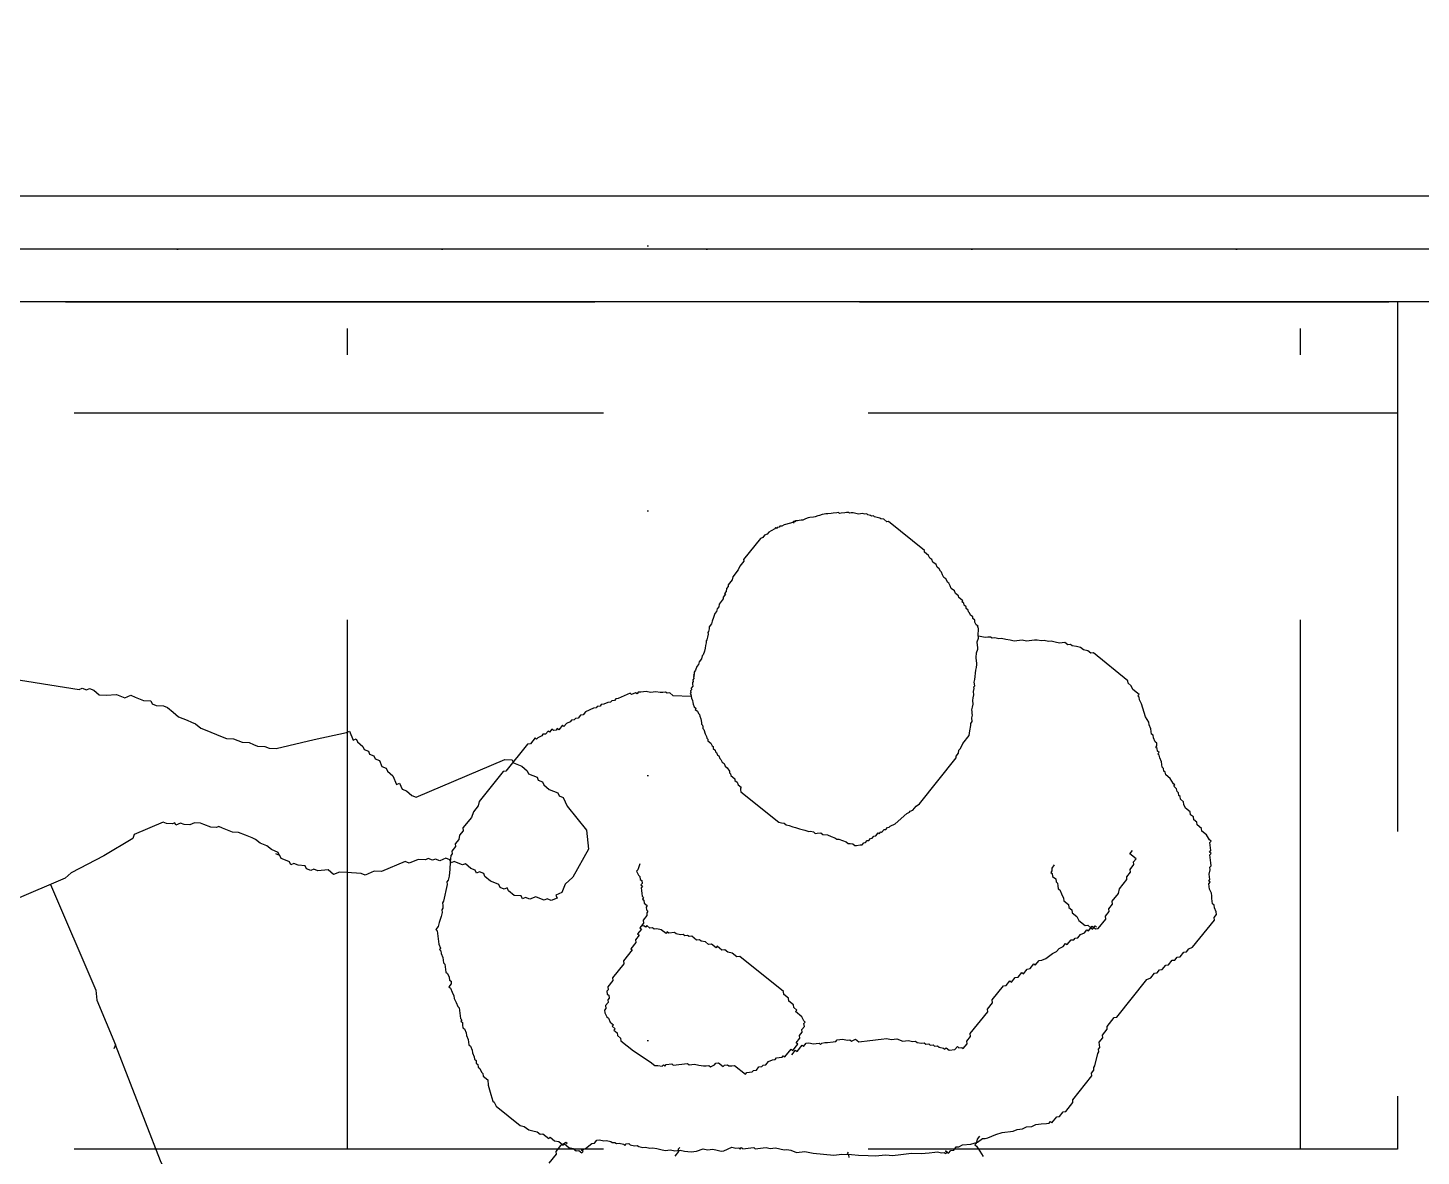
# Model space of a CAD drawing. Extents: x -68523 to 336700, y -113452 to 119396.
# Drawn here: x 201165 to 202480, y 24693 to 25759 of the extents above; entities that cross this region are included whole.
import ezdxf

# ---------------------------------------------------------------- set-up
doc = ezdxf.new("R2010")
doc.units = 0
doc.header["$LTSCALE"] = 1000
doc.header["$MEASUREMENT"] = 0
doc.linetypes.add('ece-fitout$0$DASHED', pattern=[0.75, 0.5, -0.25])
doc.linetypes.add('S3144a$0$DOT', pattern=[0.25, 0, -0.25])
for name, color, linetype in [('ece-fitout$0$I-Furniture 01', 1, 'CONTINUOUS'), ('ece-fitout$0$people', 7, 'CONTINUOUS'), ('n-wall', 3, 'CONTINUOUS'), ('N_Fur', 41, 'CONTINUOUS'), ('S3144a$0$4', 7, 'CONTINUOUS')]:
    doc.layers.add(name, color=color, linetype=linetype)

# ---------------------------------------------------------------- blocks, each defined once
blk = doc.blocks.new('ece-fitout$0$people-01')
at = {"layer": 'ece-fitout$0$people', "color": 8}
for p, q in [((342.4, 21.4), (435.3, 6.7)), ((435.3, 6.7), (438.1, 7.9)), ((438.1, 7.9), (442.1, 6.3)), ((442.1, 6.3), (444.9, 7.5)), ((444.9, 7.5), (448.9, 5.9)), ((448.9, 5.9), (454.1, 1.5)), ((454.1, 1.5), (460.8, 1.1)), ((460.8, 1.1), (470.4, 1.9)), ((470.4, 1.9), (478.4, -1.3)), ((478.4, -1.3), (484, 1.1)), ((484, 1.1), (488, -0.5)), ((488, -0.5), (496, -3.7)), ((496, -3.7), (502.8, -4.1)), ((502.8, -4.1), (504, -6.9)), ((504, -6.9), (508, -8.5)), ((508, -8.5), (514.7, -8.9)), ((514.7, -8.9), (518.7, -10.5)), ((518.7, -10.5), (523.9, -14.9)), ((523.9, -14.9), (529.1, -19.3)), ((529.1, -19.3), (533.1, -20.9)), ((533.1, -20.9), (537.1, -22.5)), ((537.1, -22.5), (541.1, -24.1)), ((541.1, -24.1), (545.1, -25.7)), ((545.1, -25.7), (550.2, -30)), ((550.2, -30), (554.2, -31.6)), ((554.2, -31.6), (570.2, -38)), ((570.2, -38), (574.2, -39.6)), ((657.2, -40.5), (687.6, -34.1)), ((687.6, -34.1), (690.4, -32.9)), ((690.4, -32.9), (694, -41.3)), ((574.2, -39.6), (581, -40)), ((581, -40), (589, -43.2)), ((589, -43.2), (595.7, -43.6)), ((595.7, -43.6), (599.7, -45.2)), ((599.7, -45.2), (603.7, -46.8)), ((603.7, -46.8), (610.5, -47.2)), ((610.5, -47.2), (614.5, -48.8)), ((614.5, -48.8), (621.3, -49.2)), ((621.3, -49.2), (657.2, -40.5)), ((694, -41.3), (696.8, -40.1)), ((696.8, -40.1), (698, -42.9)), ((698, -42.9), (703.2, -47.3)), ((703.2, -47.3), (704.3, -50.1)), ((704.3, -50.1), (708.3, -51.7)), ((708.3, -51.7), (709.5, -54.5)), ((709.5, -54.5), (713.5, -56.1)), ((713.5, -56.1), (714.7, -58.9)), ((714.7, -58.9), (718.7, -60.5)), ((718.7, -60.5), (721.1, -66.1)), ((753.4, -95.2), (837.3, -59.4)), ((837.3, -59.4), (844.1, -59.8)), ((844.1, -59.8), (845.3, -62.6)), ((845.3, -62.6), (853.3, -65.8)), ((853.3, -65.8), (858.4, -70.1)), ((721.1, -66.1), (725.1, -67.7)), ((725.1, -67.7), (726.3, -70.5)), ((726.3, -70.5), (731.5, -74.9)), ((731.5, -74.9), (735, -83.2)), ((858.4, -70.1), (859.6, -72.9)), ((859.6, -72.9), (863.6, -74.5)), ((863.6, -74.5), (867.6, -76.1)), ((867.6, -76.1), (868.8, -78.9)), ((868.8, -78.9), (872.8, -80.5)), ((735, -83.2), (737.8, -82)), ((737.8, -82), (740.2, -87.6)), ((740.2, -87.6), (744.2, -89.2)), ((744.2, -89.2), (749.4, -93.6)), ((872.8, -80.5), (874, -83.3)), ((874, -83.3), (879.2, -87.7)), ((879.2, -87.7), (883.2, -89.3)), ((883.2, -89.3), (887.2, -90.9)), ((887.2, -90.9), (888.4, -93.7)), ((749.4, -93.6), (753.4, -95.2)), ((888.4, -93.7), (892.4, -95.3)), ((892.4, -95.3), (895.9, -103.7)), ((895.9, -103.7), (914.2, -126.3)), ((487.2, -130.3), (485.7, -134)), ((514.4, -118.6), (487.2, -130.3)), ((517.7, -119.9), (514.4, -118.6)), ((523.2, -120.3), (517.7, -119.9)), ((525.4, -119.3), (523.2, -120.3)), ((526.4, -121.6), (525.4, -119.3)), ((530.9, -119.6), (526.4, -121.6)), ((534.2, -120.9), (530.9, -119.6)), ((539.7, -121.2), (534.2, -120.9)), ((544.2, -119.3), (539.7, -121.2)), ((549.7, -119.6), (544.2, -119.3)), ((552.9, -120.9), (549.7, -119.6)), ((559.4, -123.5), (552.9, -120.9)), ((564.9, -123.8), (559.4, -123.5)), ((567.2, -122.9), (564.9, -123.8)), ((570.4, -124.2), (567.2, -122.9)), ((573.6, -125.5), (570.4, -124.2)), ((580.1, -128.1), (573.6, -125.5)), ((585.6, -128.4), (580.1, -128.1)), ((592.1, -131), (585.6, -128.4)), ((595.3, -132.3), (592.1, -131)), ((914.2, -126.3), (916.2, -144.3)), ((485.7, -134), (458.4, -150.6)), ((598.6, -133.6), (595.3, -132.3)), ((601.8, -134.9), (598.6, -133.6)), ((606, -138.4), (601.8, -134.9)), ((612.5, -141), (606, -138.4)), ((616.7, -144.6), (612.5, -141)), ((623.1, -147.2), (616.7, -144.6)), ((916.2, -144.3), (901.4, -170.7)), ((458.4, -150.6), (427.6, -166.4)), ((624.8, -150.2), (620.8, -148.6)), ((624.1, -149.4), (623.1, -147.2)), ((625.9, -153), (624.8, -150.2)), ((629.9, -154.6), (625.9, -153)), ((633.9, -156.2), (629.9, -154.6)), ((635.1, -159), (633.9, -156.2)), ((637.9, -157.8), (635.1, -159)), ((641.9, -159.4), (637.9, -157.8)), ((742.9, -155.9), (720.6, -165.4)), ((746.9, -157.5), (742.9, -155.9)), ((755.3, -153.9), (746.9, -157.5)), ((762.1, -154.3), (755.3, -153.9)), ((764.9, -153.1), (762.1, -154.3)), ((768.9, -154.7), (764.9, -153.1)), ((771.7, -153.5), (768.9, -154.7)), ((775.7, -155.1), (771.7, -153.5)), ((781.3, -152.7), (775.7, -155.1)), ((785.3, -154.3), (781.3, -152.7)), ((786.5, -157.1), (785.3, -154.3)), ((789.3, -155.9), (786.5, -157.1)), ((793.2, -157.5), (789.3, -155.9)), ((797.2, -159.1), (793.2, -157.5)), ((800, -157.9), (797.2, -159.1)), ((805.2, -162.3), (800, -157.9)), ((427.6, -166.4), (421.8, -171.6)), ((648.7, -159.8), (641.9, -159.4)), ((649.9, -162.6), (648.7, -159.8)), ((653.9, -164.2), (649.9, -162.6)), ((656.7, -163), (653.9, -164.2)), ((660.7, -164.6), (656.7, -163)), ((670.3, -163.8), (660.7, -164.6)), ((675.4, -168.2), (670.3, -163.8)), ((681, -165.8), (675.4, -168.2)), ((687.8, -166.2), (681, -165.8)), ((701.4, -167), (687.8, -166.2)), ((705.4, -168.6), (701.4, -167)), ((713.8, -165), (705.4, -168.6)), ((720.6, -165.4), (713.8, -165)), ((809.2, -163.9), (805.2, -162.3)), ((810.4, -166.7), (809.2, -163.9)), ((813.2, -165.5), (810.4, -166.7)), ((817.2, -167.1), (813.2, -165.5)), ((818.4, -169.9), (817.2, -167.1)), ((823.6, -174.3), (818.4, -169.9)), ((901.4, -170.7), (894.2, -177.1)), ((421.8, -171.6), (374.2, -192)), ((408.2, -177.4), (450.9, -277.4)), ((827.6, -175.9), (823.6, -174.3)), ((831.5, -177.5), (827.6, -175.9)), ((832.7, -180.3), (831.5, -177.5)), ((836.7, -181.9), (832.7, -180.3)), ((839.5, -180.7), (836.7, -181.9)), ((840.7, -183.5), (839.5, -180.7)), ((845.9, -187.8), (840.7, -183.5)), ((894.2, -177.1), (891, -185.1)), ((852.7, -188.2), (845.9, -187.8)), ((853.9, -191), (852.7, -188.2)), ((856.7, -189.8), (853.9, -191)), ((860.7, -191.4), (856.7, -189.8)), ((866.3, -189.1), (860.7, -191.4)), ((870.3, -190.7), (866.3, -189.1)), ((874.3, -192.3), (870.3, -190.7)), ((877, -191.1), (874.3, -192.3)), ((881, -192.7), (877, -191.1)), ((886.6, -190.3), (881, -192.7)), ((891, -185.1), (885.4, -187.5)), ((885.4, -187.5), (886.6, -190.3)), ((450.9, -277.4), (451.7, -286.9)), ((451.7, -286.9), (469.6, -328.9)), ((469.6, -328.9), (468, -332.8))]:
    blk.add_line(p, q, dxfattribs=at)
blk.add_lwpolyline([(327.8, -461.6), (327.8, -461.6), (377.7, -505.5), (367.1, -540.8), (377.7, -583.2), (420.1, -615), (480.2, -611.4), (536.7, -579.7), (547.3, -512.5), (512, -438.4), (469.6, -328.9)], dxfattribs=at)
blk = doc.blocks.new('ece-fitout$0$people-05')
at = {"layer": 'ece-fitout$0$people', "color": 8}
for p, q in [((154.9, 27.9), (154.2, 26.3)), ((178.7, 36.8), (154.9, 27.9)), ((181.3, 36.5), (178.7, 36.8)), ((183.6, 37.4), (181.3, 36.5)), ((186.3, 37.1), (183.6, 37.4)), ((188.6, 38), (186.3, 37.1)), ((191.2, 37.7), (188.6, 38)), ((195.1, 37.8), (191.2, 37.7)), ((196.2, 38.3), (195.1, 37.8)), ((196.6, 37.1), (196.2, 38.3)), ((197.7, 37.6), (196.6, 37.1)), ((199.3, 36.9), (197.7, 37.6)), ((200.4, 37.3), (199.3, 36.9)), ((202, 36.6), (200.4, 37.3)), ((204.7, 36.3), (202, 36.6)), ((210.5, 34.6), (204.7, 36.3)), ((213.2, 34.3), (210.5, 34.6)), ((214.3, 34.8), (213.2, 34.3)), ((213.6, 33.2), (213.2, 34.3)), ((213.2, 34.3), (213.6, 33.2)), ((214.7, 33.6), (214.3, 34.8)), ((215.8, 34.1), (214.7, 33.6)), ((217.4, 33.4), (215.8, 34.1)), ((219, 32.7), (217.4, 33.4)), ((220.5, 32), (219, 32.7)), ((222.1, 31.3), (220.5, 32)), ((224.8, 31), (222.1, 31.3)), ((227.4, 30.7), (224.8, 31)), ((229, 30), (227.4, 30.7)), ((232.1, 28.6), (229, 30)), ((233.7, 27.9), (232.1, 28.6)), ((236.4, 27.6), (233.7, 27.9)), ((237.9, 26.9), (236.4, 27.6)), ((240.6, 26.6), (237.9, 26.9)), ((242.2, 25.9), (240.6, 26.6)), ((130.2, 14.7), (129.5, 13.1)), ((135.8, 16.8), (130.2, 14.7)), ((137.7, 18.8), (135.8, 16.8)), ((145.6, 21.8), (137.7, 18.8)), ((148.6, 24.2), (145.6, 21.8)), ((154.2, 26.3), (148.6, 24.2)), ((243.7, 25.2), (242.2, 25.9)), ((245.3, 24.5), (243.7, 25.2)), ((248.4, 23.1), (245.3, 24.5)), ((249.9, 22.4), (248.4, 23.1)), ((253.1, 21), (249.9, 22.4)), ((254.6, 20.3), (253.1, 21)), ((255, 19.2), (254.6, 20.3)), ((256.6, 18.5), (255, 19.2)), ((259.7, 17.1), (256.6, 18.5)), ((261.3, 16.4), (259.7, 17.1)), ((262.8, 15.6), (261.3, 16.4)), ((263.2, 14.5), (262.8, 15.6)), ((264.8, 13.8), (263.2, 14.5)), ((266.4, 13.1), (264.8, 13.8)), ((109.7, 0.5), (107.9, -1.5)), ((112, 1.4), (109.7, 0.5)), ((113.8, 3.3), (112, 1.4)), ((119.5, 5.5), (113.8, 3.3)), ((120.2, 7), (119.5, 5.5)), ((123.5, 8.3), (120.2, 7)), ((125.4, 10.3), (123.1, 9.4)), ((123.1, 9.4), (123.5, 8.3)), ((127.2, 12.3), (125.4, 10.3)), ((129.5, 13.1), (127.2, 12.3)), ((268.3, 11.3), (266.4, 13.1)), ((270.3, 9.4), (268.3, 11.3)), ((271.9, 8.7), (270.3, 9.4)), ((273.4, 8), (271.9, 8.7)), ((275.4, 6.2), (273.4, 8)), ((277, 5.5), (275.4, 6.2)), ((277.4, 4.4), (277, 5.5)), ((279.4, 2.5), (277.4, 4.4)), ((279.8, 1.4), (279.4, 2.5)), ((281.4, 0.7), (279.8, 1.4)), ((281.8, -0.4), (281.4, 0.7)), ((93.7, -12), (91.9, -13.9)), ((94.4, -10.4), (93.7, -12)), ((97.8, -9.1), (94.4, -10.4)), ((99.7, -7.1), (97.8, -9.1)), ((102.6, -4.7), (99.7, -7.1)), ((105.6, -2.3), (102.6, -4.7)), ((107.9, -1.5), (105.6, -2.3)), ((283.8, -2.3), (281.8, -0.4)), ((285.7, -4.1), (283.8, -2.3)), ((286.2, -5.2), (285.7, -4.1)), ((288.2, -7), (286.2, -5.2)), ((289.4, -10.4), (288.2, -7)), ((291, -11.1), (289.4, -10.4)), ((306.3, -51.8), (291, -11.1)), ((-109.5, -18.4), (-140.1, -29.9)), ((-107.1, -19.5), (-109.5, -18.4)), ((-100.3, -16.9), (-107.1, -19.5)), ((-99.7, -18.6), (-100.3, -16.9)), ((-98, -18), (-99.7, -18.6)), ((-93.9, -18.4), (-98, -18)), ((-92.2, -17.7), (-93.9, -18.4)), ((-89.9, -18.8), (-92.2, -17.7)), ((-86.5, -17.5), (-89.9, -18.8)), ((-85.9, -19.2), (-86.5, -17.5)), ((-82.5, -17.9), (-85.9, -19.2)), ((-81.8, -19.6), (-82.5, -17.9)), ((-79.5, -20.7), (-81.8, -19.6)), ((-77.8, -20), (-79.5, -20.7)), ((-77.1, -21.7), (-77.8, -20)), ((-72, -19.8), (-77.1, -21.7)), ((-71.4, -21.5), (-72, -19.8)), ((-68, -20.2), (-71.4, -21.5)), ((-64, -20.7), (-68, -20.2)), ((-62.3, -20), (-64, -20.7)), ((-59.9, -21.1), (-62.3, -20)), ((-58.2, -20.4), (-59.9, -21.1)), ((-55.9, -21.5), (-58.2, -20.4)), ((-52.5, -20.2), (-55.9, -21.5)), ((-50.1, -21.3), (-52.5, -20.2)), ((-46.7, -20), (-50.1, -21.3)), ((-38.7, -20.8), (-46.7, -20)), ((-36.3, -21.9), (-38.7, -20.8)), ((-34.6, -21.2), (-36.3, -21.9)), ((-32.3, -22.3), (-34.6, -21.2)), ((-30.6, -21.6), (-32.3, -22.3)), ((-28.2, -22.7), (-30.6, -21.6)), ((-24.2, -23.1), (-28.2, -22.7)), ((-21.8, -24.2), (-24.2, -23.1)), ((-20.1, -23.5), (-21.8, -24.2)), ((-17.8, -24.6), (-20.1, -23.5)), ((-16.1, -24), (-17.8, -24.6)), ((-13.8, -25), (-16.1, -24)), ((-1.6, -26.3), (-13.8, -25)), ((-1, -28), (-1.6, -26.3)), ((80.9, -25.8), (79.1, -27.8)), ((82.7, -23.8), (80.9, -25.8)), ((84.6, -21.9), (82.7, -23.8)), ((85.3, -20.3), (84.6, -21.9)), ((86.4, -19.9), (85.3, -20.3)), ((88.2, -17.9), (86.4, -19.9)), ((90.1, -15.9), (88.2, -17.9)), ((90.8, -14.4), (90.1, -15.9)), ((91.9, -13.9), (90.8, -14.4)), ((-142.4, -28.9), (-176.4, -41.7)), ((-140.1, -29.9), (-142.4, -28.9)), ((3, -28.4), (-1, -28)), ((3.7, -30.1), (3, -28.4)), ((5.4, -29.4), (3.7, -30.1)), ((7.7, -30.5), (5.4, -29.4)), ((10.1, -31.6), (7.7, -30.5)), ((12.4, -32.6), (10.1, -31.6)), ((15.4, -35.4), (12.4, -32.6)), ((17.7, -36.4), (15.4, -35.4)), ((20.1, -37.5), (17.7, -36.4)), ((23, -40.2), (20.1, -37.5)), ((62.7, -39.1), (60.4, -40)), ((65.6, -36.7), (62.7, -39.1)), ((67.9, -35.9), (65.6, -36.7)), ((69.7, -33.9), (67.9, -35.9)), ((73.1, -32.6), (69.7, -33.9)), ((75, -30.6), (73.1, -32.6)), ((76.1, -30.2), (75, -30.6)), ((79.1, -27.8), (76.1, -30.2)), ((-190.4, -50.9), (-202.3, -55.3)), ((-186, -47.2), (-190.4, -50.9)), ((-179.2, -44.7), (-186, -47.2)), ((-176.4, -41.7), (-179.2, -44.7)), ((25.4, -41.3), (23, -40.2)), ((27.7, -42.4), (25.4, -41.3)), ((28.4, -44.1), (27.7, -42.4)), ((30.7, -45.1), (28.4, -44.1)), ((32, -48.5), (30.7, -45.1)), ((32, -48.5), (46.6, -58.1)), ((50.5, -51.5), (49.8, -53)), ((52.8, -50.6), (50.5, -51.5)), ((53.5, -49), (52.8, -50.6)), ((54.2, -47.5), (53.5, -49)), ((55.3, -47.1), (54.2, -47.5)), ((56, -45.5), (55.3, -47.1)), ((57.2, -45.1), (56, -45.5)), ((57.9, -43.5), (57.2, -45.1)), ((59, -43.1), (57.9, -43.5)), ((59.7, -41.5), (58.6, -42)), ((58.6, -42), (59, -43.1)), ((60.4, -40), (59.7, -41.5)), ((305.6, -53.4), (306.3, -51.8)), ((-216.4, -64.5), (-217.4, -66.8)), ((-211.3, -62.6), (-216.4, -64.5)), ((-208.5, -59.6), (-211.3, -62.6)), ((-203.4, -57.7), (-208.5, -59.6)), ((-202.3, -55.3), (-203.4, -57.7)), ((44.2, -65.5), (43.9, -68.1)), ((44.9, -63.9), (44.2, -65.5)), ((45.6, -62.3), (44.9, -63.9)), ((45.9, -59.7), (45.6, -62.3)), ((47.3, -56.5), (45.9, -59.7)), ((48, -55), (46.9, -55.4)), ((46.9, -55.4), (47.3, -56.5)), ((48.7, -53.4), (48, -55)), ((49.8, -53), (48.7, -53.4)), ((307.3, -57.9), (305.6, -53.4)), ((307, -60.6), (307.3, -57.9)), ((307.9, -62.8), (307, -60.6)), ((307.6, -65.5), (307.9, -62.8)), ((308.9, -68.9), (307.6, -65.5)), ((-229.1, -77.1), (-232.9, -82.4)), ((-225.3, -71.8), (-229.1, -77.1)), ((-223.6, -71.1), (-225.3, -71.8)), ((-222.5, -68.8), (-223.6, -71.1)), ((-217.4, -66.8), (-222.5, -68.8)), ((44.8, -70.4), (43.6, -70.8)), ((43.6, -70.8), (44.5, -73.1)), ((43.9, -78.5), (43.6, -81.1)), ((43.9, -68.1), (44.8, -70.4)), ((44.6, -76.9), (43.9, -78.5)), ((44.5, -73.1), (44.2, -75.8)), ((44.2, -75.8), (44.6, -76.9)), ((308.6, -71.6), (308.9, -68.9)), ((309.4, -73.8), (308.6, -71.6)), ((309.2, -76.5), (309.4, -73.8)), ((309.6, -77.7), (309.2, -76.5)), ((309.3, -80.3), (309.6, -77.7)), ((-241.2, -91.3), (-242.3, -93.7)), ((-239.5, -90.7), (-241.2, -91.3)), ((-236.7, -87.7), (-239.5, -90.7)), ((-232.9, -82.4), (-236.7, -87.7)), ((41, -91.2), (40, -95.4)), ((41.2, -88.5), (40.5, -90)), ((40.5, -90), (41, -91.2)), ((41.9, -86.9), (41.2, -88.5)), ((42.2, -84.3), (41.5, -85.8)), ((41.5, -85.8), (41.9, -86.9)), ((43.6, -81.1), (42.2, -84.3)), ((309, -83), (309.3, -80.3)), ((309.9, -85.3), (309, -83)), ((310, -89.1), (309.9, -85.3)), ((310.5, -90.2), (310, -89.1)), ((310.2, -92.9), (310.5, -90.2)), ((-242.3, -93.7), (-253.3, -105.6)), ((39.4, -100.8), (38.7, -102.3)), ((38.7, -102.3), (40, -105.7)), ((39.7, -98.1), (39, -99.7)), ((39, -99.7), (39.4, -100.8)), ((40, -95.4), (39.7, -98.1)), ((309.9, -95.6), (310.2, -92.9)), ((311.2, -99), (309.9, -95.6)), ((310.9, -101.7), (311.2, -99)), ((312.2, -105.1), (310.9, -101.7)), ((311.5, -106.6), (312.2, -105.1)), ((-262.6, -116.9), (-267.1, -120.5)), ((-259.9, -113.9), (-262.6, -116.9)), ((-258.8, -111.5), (-259.9, -113.9)), ((-257.1, -110.9), (-258.8, -111.5)), ((-256.1, -108.6), (-257.1, -110.9)), ((-255, -106.2), (-256.1, -108.6)), ((-253.3, -105.6), (-255, -106.2)), ((40.1, -109.5), (39.4, -111.1)), ((39.4, -111.1), (40.3, -113.4)), ((40.3, -113.4), (39.6, -114.9)), ((39.6, -114.9), (40, -116)), ((40, -105.7), (39.7, -108.4)), ((39.7, -108.4), (40.1, -109.5)), ((40, -116), (39.7, -118.7)), ((313.2, -111.1), (311.5, -106.6)), ((312, -111.6), (313.2, -111.1)), ((312.9, -113.8), (312, -111.6)), ((312.2, -115.4), (312.9, -113.8)), ((313, -117.6), (312.2, -115.4)), ((312.3, -119.2), (313, -117.6)), ((-274.7, -131.1), (-277.9, -138.1)), ((-272.6, -126.4), (-274.7, -131.1)), ((-269.9, -123.5), (-273.3, -124.7)), ((-273.3, -124.7), (-272.6, -126.4)), ((-267.1, -120.5), (-269.9, -123.5)), ((39.7, -118.7), (40.2, -119.9)), ((40.2, -119.9), (39.9, -122.5)), ((39.9, -122.5), (40.3, -123.7)), ((40.3, -123.7), (40, -126.4)), ((40, -126.4), (40.9, -128.6)), ((40.9, -128.6), (40.6, -131.3)), ((40.6, -131.3), (41.4, -133.6)), ((313.2, -121.4), (312.3, -119.2)), ((312.5, -123), (313.2, -121.4)), ((312.9, -124.1), (312.5, -123)), ((312.6, -126.8), (312.9, -124.1)), ((313.5, -129.1), (312.6, -126.8)), ((312.8, -130.6), (313.5, -129.1)), ((313.6, -132.9), (312.8, -130.6)), ((-279.4, -144.5), (-280.5, -146.9)), ((-278.3, -142.2), (-280, -142.8)), ((-280, -142.8), (-279.4, -144.5)), ((-277.9, -138.1), (-278.3, -142.2)), ((41.3, -140.1), (40.6, -141.6)), ((40.6, -141.6), (42.3, -146.1)), ((41.6, -137.4), (40.9, -138.9)), ((40.9, -138.9), (41.3, -140.1)), ((41.4, -133.6), (41.6, -137.4)), ((309.5, -146), (312.1, -142.5)), ((312.1, -142.5), (312.8, -140.9)), ((312.4, -139.8), (313.5, -139.4)), ((312.8, -140.9), (312.4, -139.8)), ((312.6, -137.1), (312.9, -134.4)), ((313.5, -139.4), (312.6, -137.1)), ((312.9, -134.4), (313.6, -132.9)), ((-282.4, -157.3), (-283.4, -159.6)), ((-281.9, -153.2), (-283, -155.6)), ((-283, -155.6), (-282.4, -157.3)), ((-280.9, -150.9), (-281.9, -153.2)), ((-280.5, -146.9), (-280.9, -150.9)), ((42.3, -146.1), (41.6, -147.7)), ((41.6, -147.7), (42.5, -150)), ((42.3, -156.5), (41.6, -158)), ((42.5, -150), (42.2, -152.6)), ((42.2, -152.6), (43.4, -156)), ((43.4, -156), (42.3, -156.5)), ((299.4, -160.2), (302.3, -157.8)), ((302.3, -157.8), (303.1, -156.2)), ((303.1, -156.2), (303.8, -154.7)), ((303.8, -154.7), (305.2, -151.6)), ((305.2, -151.6), (308.1, -149.1)), ((308.1, -149.1), (309.5, -146)), ((313.6, -151.9), (308.9, -147.5)), ((316, -152.9), (313.6, -151.9)), ((318.3, -154), (316, -152.9)), ((319, -155.7), (318.3, -154)), ((321.3, -156.7), (319, -155.7)), ((324.3, -159.5), (321.3, -156.7)), ((-285.3, -170), (-286.4, -172.4)), ((-284.5, -162), (-285.5, -164.3)), ((-285.5, -164.3), (-284.9, -166)), ((-284.9, -166), (-285.3, -170)), ((-283.4, -159.6), (-284.5, -162)), ((-75.7, -169.5), (-80.3, -173.3)), ((41.6, -158), (40.9, -159.6)), ((40.9, -159.6), (57.1, -202.5)), ((292.2, -171.9), (294, -169.9)), ((294, -169.9), (294.7, -168.4)), ((294.7, -168.4), (295.4, -166.8)), ((295.4, -166.8), (296.8, -163.7)), ((296.8, -163.7), (299.4, -160.2)), ((326.6, -160.5), (324.3, -159.5)), ((329.6, -163.3), (326.6, -160.5)), ((332.6, -166.1), (329.6, -163.3)), ((335.6, -168.8), (332.6, -166.1)), ((340.2, -170.9), (335.6, -168.8)), ((342.6, -172), (340.2, -170.9)), ((-290, -183.4), (-290.4, -187.5)), ((-286.8, -176.4), (-290.2, -177.7)), ((-290.2, -177.7), (-289.6, -179.4)), ((-289.6, -179.4), (-290, -183.4)), ((-285.7, -174.1), (-286.8, -176.4)), ((-286.4, -172.4), (-285.7, -174.1)), ((-82.3, -184.1), (-83.4, -186.6)), ((-81.9, -179.9), (-83, -182.4)), ((-83, -182.4), (-82.3, -184.1)), ((-82.1, -174), (-82.5, -178.2)), ((-82.5, -178.2), (-81.9, -179.9)), ((-80.3, -173.3), (-82.1, -174)), ((282, -186.1), (283.4, -183)), ((283.4, -183), (285.3, -181)), ((285.3, -181), (290.3, -173.9)), ((290.3, -173.9), (292.2, -171.9)), ((345.6, -174.7), (342.6, -172)), ((347.9, -175.8), (345.6, -174.7)), ((352.6, -177.9), (347.9, -175.8)), ((354.9, -179), (352.6, -177.9)), ((357.9, -181.7), (354.9, -179)), ((360.2, -182.8), (357.9, -181.7)), ((363.2, -185.5), (360.2, -182.8)), ((-291.9, -193.8), (-292.3, -197.9)), ((-291.5, -189.8), (-291.9, -193.8)), ((-290.4, -187.5), (-291.5, -189.8)), ((-88.5, -194.5), (-89.6, -197)), ((-89.6, -197), (-88.9, -198.7)), ((-87.4, -192.1), (-88.5, -194.5)), ((-86.3, -189.7), (-87.4, -192.1)), ((-84.5, -189), (-86.3, -189.7)), ((-83.4, -186.6), (-85.2, -187.2)), ((-85.2, -187.2), (-84.5, -189)), ((271.9, -200.2), (273.3, -197.1)), ((273.3, -197.1), (275.1, -195.1)), ((275.1, -195.1), (276.9, -193.1)), ((276.9, -193.1), (278.4, -190)), ((278.4, -190), (280.2, -188.1)), ((280.2, -188.1), (280.9, -186.5)), ((280.9, -186.5), (282, -186.1)), ((365.6, -186.6), (363.2, -185.5)), ((368.5, -189.4), (365.6, -186.6)), ((371.5, -192.1), (368.5, -189.4)), ((373.9, -193.2), (371.5, -192.1)), ((376.2, -194.2), (373.9, -193.2)), ((377.5, -197.6), (376.2, -194.2)), ((-294.8, -206.6), (-295.9, -208.9)), ((-295.9, -208.9), (-295.3, -210.6)), ((-293.8, -204.3), (-294.8, -206.6)), ((-292.7, -201.9), (-293.8, -204.3)), ((-291.7, -199.6), (-292.7, -201.9)), ((-292.3, -197.9), (-291.7, -199.6)), ((-91.6, -207.8), (-92.7, -210.2)), ((-92.7, -210.2), (-92, -212)), ((-89.8, -207.1), (-91.6, -207.8)), ((-90, -201.2), (-91.1, -203.6)), ((-91.1, -203.6), (-89.8, -207.1)), ((-88.9, -198.7), (-90.7, -199.4)), ((-90.7, -199.4), (-90, -201.2)), ((57.1, -202.5), (59.1, -204.3)), ((59.1, -204.3), (61, -206.1)), ((61, -206.1), (61.9, -208.4)), ((61.9, -208.4), (63.9, -210.2)), ((63.9, -210.2), (66.3, -213.2)), ((264.2, -210.8), (266.1, -208.9)), ((266.1, -208.9), (266.8, -207.3)), ((266.8, -207.3), (267.5, -205.7)), ((267.5, -205.7), (268.2, -204.2)), ((268.2, -204.2), (270, -202.2)), ((270, -202.2), (271.9, -200.2)), ((379.8, -198.7), (377.5, -197.6)), ((380.5, -200.4), (379.8, -198.7)), ((383.5, -203.1), (380.5, -200.4)), ((386.4, -205.9), (383.5, -203.1)), ((387.7, -209.3), (386.4, -205.9)), ((390.7, -212), (387.7, -209.3)), ((-298.2, -223.4), (-299.3, -225.7)), ((-297.4, -215.3), (-298.4, -217.6)), ((-298.4, -217.6), (-297.8, -219.3)), ((-297.8, -219.3), (-298.2, -223.4)), ((-296.3, -213), (-297.4, -215.3)), ((-295.3, -210.6), (-297, -211.3)), ((-297, -211.3), (-296.3, -213)), ((-105.9, -223.3), (-111.2, -225.3)), ((-101.3, -219.5), (-106.6, -221.5)), ((-104.8, -220.9), (-106.6, -221.5)), ((-106.6, -221.5), (-105.9, -223.3)), ((-102.4, -222), (-104.8, -220.9)), ((-101.7, -223.7), (-102.4, -222)), ((-99.9, -223.1), (-101.7, -223.7)), ((-100.2, -217.1), (-101.3, -219.5)), ((-94.9, -215.1), (-100.2, -217.1)), ((-98.6, -226.6), (-99.9, -223.1)), ((-93.8, -212.7), (-94.9, -215.1)), ((-92, -212), (-93.8, -212.7)), ((66.3, -213.2), (68.3, -215)), ((68.3, -215), (70.7, -218)), ((70.7, -218), (72.7, -219.8)), ((72.7, -219.8), (74.6, -221.7)), ((74.6, -221.7), (77, -224.6)), ((253.7, -223.9), (256.2, -220.3)), ((256.2, -220.3), (259.9, -216.4)), ((259.9, -216.4), (260.6, -214.8)), ((260.6, -214.8), (262.8, -213.9)), ((262.8, -213.9), (264.2, -210.8)), ((392, -215.4), (390.7, -212)), ((394.3, -216.5), (392, -215.4)), ((409, -255.6), (394.3, -216.5)), ((-300.8, -232.1), (-301.8, -234.4)), ((-301.8, -234.4), (-301.2, -236.1)), ((-301.2, -236.1), (-301.6, -240.2)), ((-299.7, -229.8), (-300.8, -232.1)), ((-299.3, -225.7), (-299.7, -229.8)), ((-123.4, -235.9), (-135.8, -240.6)), ((-117, -231.5), (-124, -234.2)), ((-124, -234.2), (-123.4, -235.9)), ((-115.9, -229.1), (-117, -231.5)), ((-110.6, -227.1), (-115.9, -229.1)), ((-111.2, -225.3), (-110.6, -227.1)), ((-96.2, -227.7), (-98.6, -226.6)), ((-95.5, -229.5), (-96.2, -227.7)), ((-93.1, -230.6), (-95.5, -229.5)), ((-90, -233.4), (-93.1, -230.6)), ((-88, -238.7), (-90, -233.4)), ((77, -224.6), (78.6, -225.3)), ((78.6, -225.3), (80.6, -227.2)), ((80.6, -227.2), (81.4, -229.4)), ((81.4, -229.4), (83, -230.1)), ((83, -230.1), (86.1, -231.5)), ((86.1, -231.5), (87, -233.8)), ((87, -233.8), (90.5, -236.3)), ((90.5, -236.3), (92.9, -239.3)), ((180.3, -255.4), (232.3, -235.8)), ((232.3, -235.8), (233, -234.2)), ((233, -234.2), (236.4, -232.9)), ((236.4, -232.9), (238.2, -230.9)), ((238.2, -230.9), (240.5, -230.1)), ((240.5, -230.1), (244.6, -227.3)), ((244.6, -227.3), (253.7, -223.9)), ((-303.1, -246.6), (-304.1, -248.9)), ((-304.1, -248.9), (-303.5, -250.6)), ((-302.7, -242.5), (-303.1, -246.6)), ((-301.6, -240.2), (-302.7, -242.5)), ((-152.8, -249), (-153.9, -251.5)), ((-136.9, -243), (-152.8, -249)), ((-135.8, -240.6), (-136.9, -243)), ((-86.2, -238.1), (-88, -238.7)), ((-85.5, -239.8), (-86.2, -238.1)), ((-80.7, -242), (-85.5, -239.8)), ((-80, -243.8), (-80.7, -242)), ((-76.9, -246.7), (-80, -243.8)), ((-74.5, -247.8), (-76.9, -246.7)), ((-73.8, -249.6), (-74.5, -247.8)), ((-71.4, -250.7), (-73.8, -249.6)), ((92.9, -239.3), (95.3, -242.2)), ((95.3, -242.2), (96.2, -244.5)), ((96.2, -244.5), (97.7, -245.2)), ((97.7, -245.2), (102.5, -251.1)), ((-303.9, -254.6), (-305, -257)), ((-305, -257), (-304.3, -258.7)), ((-304.3, -258.7), (-304.8, -262.7)), ((-304.8, -262.7), (-304.1, -264.4)), ((-303.5, -250.6), (-304.6, -252.9)), ((-304.6, -252.9), (-303.9, -254.6)), ((-164.3, -261.4), (-165.4, -263.9)), ((-163.8, -257.2), (-164.9, -259.7)), ((-164.9, -259.7), (-164.3, -261.4)), ((-162.1, -256.6), (-163.8, -257.2)), ((-161, -254.1), (-162.1, -256.6)), ((-153.9, -251.5), (-161, -254.1)), ((-70.7, -252.4), (-71.4, -250.7)), ((-68.3, -253.5), (-70.7, -252.4)), ((-66.3, -258.8), (-68.3, -253.5)), ((-63.8, -259.9), (-66.3, -258.8)), ((-63.2, -261.7), (-63.8, -259.9)), ((-60.1, -264.6), (-63.2, -261.7)), ((102.5, -251.1), (103.4, -253.4)), ((103.4, -253.4), (104.9, -254.1)), ((104.9, -254.1), (106.9, -255.9)), ((106.9, -255.9), (107.8, -258.2)), ((107.8, -258.2), (109.3, -258.9)), ((109.3, -258.9), (112.4, -260.3)), ((112.4, -260.3), (114, -261)), ((114, -261), (116.3, -260.2)), ((116.3, -260.2), (117.8, -260.9)), ((117.8, -260.9), (120.1, -260)), ((120.1, -260), (121.6, -260.7)), ((121.6, -260.7), (123.9, -259.9)), ((123.9, -259.9), (125.5, -260.6)), ((125.5, -260.6), (127.7, -259.7)), ((127.7, -259.7), (129.3, -260.4)), ((129.3, -260.4), (132.7, -259.1)), ((132.7, -259.1), (133.1, -260.3)), ((133.1, -260.3), (135.4, -259.4)), ((135.4, -259.4), (135.8, -260.5)), ((135.8, -260.5), (139.2, -259.3)), ((139.2, -259.3), (140.7, -260)), ((140.7, -260), (143, -259.1)), ((143, -259.1), (144.5, -259.8)), ((144.5, -259.8), (145.7, -259.4)), ((145.7, -259.4), (151, -259.9)), ((151, -259.9), (165.5, -257.1)), ((165.5, -257.1), (168.2, -257.4)), ((168.2, -257.4), (169.3, -256.9)), ((169.3, -256.9), (172, -257.2)), ((172, -257.2), (176.5, -255.5)), ((176.5, -255.5), (180.3, -255.4)), ((408, -257.9), (409, -255.6)), ((409.3, -261.3), (408, -257.9)), ((408.8, -265.3), (409.3, -261.3)), ((-303.3, -271.8), (-305.4, -276.5)), ((-304.1, -264.4), (-305.2, -266.7)), ((-305.2, -266.7), (-303.3, -271.8)), ((-175.8, -273.9), (-176.2, -278.1)), ((-174.7, -271.4), (-175.8, -273.9)), ((-172.9, -270.8), (-174.7, -271.4)), ((-171.8, -268.3), (-172.9, -270.8)), ((-168.3, -267), (-171.8, -268.3)), ((-167.2, -264.5), (-168.3, -267)), ((-165.4, -263.9), (-167.2, -264.5)), ((-58.7, -268.1), (-60.1, -264.6)), ((-56.3, -269.2), (-58.7, -268.1)), ((-54.3, -274.5), (-56.3, -269.2)), ((-52.5, -273.8), (-54.3, -274.5)), ((-50.5, -279.1), (-52.5, -273.8)), ((411.4, -272.1), (408.8, -265.3)), ((409.3, -276.8), (410.3, -274.5)), ((409.7, -272.8), (411.4, -272.1)), ((410.3, -274.5), (409.7, -272.8)), ((-307.9, -285.2), (-309.4, -291.6)), ((-305.4, -276.5), (-307.9, -285.2)), ((-174.6, -287.6), (-176.4, -288.2)), ((-176.4, -288.2), (-175.1, -291.8)), ((-176.2, -278.1), (-175.5, -279.8)), ((-175.5, -279.8), (-176, -284)), ((-176, -284), (-174.6, -287.6)), ((-48.1, -280.2), (-50.5, -279.1)), ((-46.8, -283.8), (-48.1, -280.2)), ((-43.7, -286.6), (-46.8, -283.8)), ((-41.7, -291.9), (-43.7, -286.6)), ((405.9, -293.6), (408.9, -280.9)), ((408.9, -280.9), (409.3, -276.8)), ((-309.4, -291.6), (-308.8, -293.3)), ((-308.8, -293.3), (-309.2, -297.3)), ((-309.2, -297.3), (-298.9, -324.5)), ((-175.1, -291.8), (-176.9, -292.4)), ((-176.9, -292.4), (-175.5, -296)), ((-175.5, -296), (-176.6, -298.4)), ((-176.6, -298.4), (-175.3, -301.9)), ((-175.3, -301.9), (-176.4, -304.4)), ((-39.2, -293), (-41.7, -291.9)), ((-20.6, -342.5), (-39.2, -293)), ((404.6, -305.7), (405.1, -301.7)), ((405.1, -301.7), (406.1, -299.3)), ((406.1, -299.3), (405.9, -293.6)), ((-176.4, -304.4), (-171.1, -318.5)), ((401.7, -318.5), (402.1, -314.4)), ((402.1, -314.4), (403.2, -312.1)), ((402.5, -310.4), (403.6, -308.1)), ((403.2, -312.1), (402.5, -310.4)), ((403.6, -308.1), (404.6, -305.7)), ((-298.9, -324.5), (-296, -327.3)), ((-296, -327.3), (-294, -332.4)), ((-171.1, -318.5), (-162.6, -335.5)), ((398.1, -329.5), (399.8, -328.9)), ((399.1, -327.2), (400.2, -324.9)), ((399.8, -328.9), (399.1, -327.2)), ((399.6, -323.2), (401.3, -322.5)), ((400.2, -324.9), (399.6, -323.2)), ((401.3, -322.5), (402.3, -320.2)), ((402.3, -320.2), (401.7, -318.5)), ((-294, -332.4), (-291.1, -335.1)), ((-291.1, -335.1), (-288.1, -337.9)), ((-288.1, -337.9), (-286.8, -341.3)), ((-286.8, -341.3), (-284.5, -342.3)), ((-162.6, -335.5), (-160.6, -340.8)), ((-160.6, -340.8), (-158.2, -341.9)), ((-158.2, -341.9), (-155.1, -344.8)), ((395.1, -342.3), (396.2, -339.9)), ((396.2, -339.9), (397.2, -337.6)), ((397.2, -337.6), (397.7, -333.6)), ((397.7, -333.6), (398.7, -331.2)), ((398.7, -331.2), (398.1, -329.5)), ((-284.5, -342.3), (-281.9, -349.1)), ((-281.9, -349.1), (-280.2, -348.5)), ((-280.2, -348.5), (-278.3, -353.6)), ((-278.3, -353.6), (-275.3, -356.3)), ((-155.1, -344.8), (-153.3, -344.1)), ((-153.3, -344.1), (-152.7, -345.9)), ((-152.7, -345.9), (-150.9, -345.2)), ((-150.9, -345.2), (-146, -347.4)), ((-146, -347.4), (-145.4, -349.2)), ((-145.4, -349.2), (-142.9, -350.3)), ((-142.9, -350.3), (-140.5, -351.4)), ((-140.5, -351.4), (-138.1, -352.5)), ((-138.1, -352.5), (-135.6, -353.6)), ((-135.6, -353.6), (-133.2, -354.7)), ((-133.2, -354.7), (-132.5, -356.5)), ((-21.7, -345), (-20.6, -342.5)), ((-19.7, -350.3), (-21.7, -345)), ((-20.8, -352.7), (-19.7, -350.3)), ((-18.8, -358), (-20.8, -352.7)), ((394.3, -350.4), (395.3, -348)), ((396.2, -355.5), (394.3, -350.4)), ((394.7, -346.3), (395.8, -344)), ((395.3, -348), (394.7, -346.3)), ((395.8, -344), (395.1, -342.3)), ((-283.6, -365.3), (-293.8, -369.1)), ((-282.5, -362.9), (-283.6, -365.3)), ((-275.7, -360.4), (-282.5, -362.9)), ((-270, -360.2), (-275.7, -360.4)), ((-275.3, -356.3), (-273.4, -361.4)), ((-273.4, -361.4), (-271.7, -360.8)), ((-271.7, -360.8), (-269.8, -365.9)), ((-269.3, -361.9), (-270, -360.2)), ((-270, -360.2), (-269.3, -361.9)), ((-269.8, -365.9), (-266.8, -368.7)), ((-132.5, -356.5), (-130.1, -357.6)), ((-130.1, -357.6), (-127.6, -358.7)), ((-127.6, -358.7), (-124.5, -361.5)), ((-124.5, -361.5), (-121.4, -364.4)), ((-121.4, -364.4), (-119, -365.5)), ((-119, -365.5), (-116.6, -366.6)), ((-116.6, -366.6), (-115.9, -368.4)), ((-115.9, -368.4), (-111.7, -368.8)), ((-111.7, -368.8), (-109.9, -368.1)), ((-109.9, -368.1), (-107.5, -369.2)), ((-20.3, -364.6), (-18.6, -364)), ((-17.7, -371.7), (-20.3, -364.6)), ((-19.9, -360.4), (-18.8, -358)), ((-18.6, -364), (-19.9, -360.4)), ((395.4, -363.5), (397.1, -362.9)), ((396.6, -366.9), (395.4, -363.5)), ((395.6, -369.3), (396.6, -366.9)), ((396.4, -361.2), (396.2, -355.5)), ((397.1, -362.9), (396.4, -361.2)), ((-266.8, -368.7), (-265.5, -372.1)), ((-265.5, -372.1), (-263.2, -373.1)), ((-263.2, -373.1), (-261.9, -376.5)), ((-261.9, -376.5), (-260.2, -375.9)), ((-260.8, -374.2), (-256.8, -374.6)), ((-260.2, -375.9), (-260.8, -374.2)), ((-256.8, -374.6), (-249.3, -373.7)), ((-249.3, -373.7), (-247, -374.8)), ((-247, -374.8), (-243.6, -373.5)), ((-243.6, -373.5), (-241.3, -374.6)), ((-241.3, -374.6), (-238.3, -377.3)), ((-238.3, -377.3), (-235.9, -378.4)), ((-235.9, -378.4), (-233, -381.1)), ((-233, -381.1), (-232.3, -382.8)), ((-107.5, -369.2), (-105.5, -374.5)), ((-105.5, -374.5), (-103.7, -373.9)), ((-103.7, -373.9), (-101.3, -375)), ((-101.3, -375), (-100.6, -376.7)), ((-100.6, -376.7), (-98.2, -377.8)), ((-98.2, -377.8), (-95.8, -378.9)), ((-95.8, -378.9), (-91.1, -391.3)), ((-23.8, -382.1), (-20.3, -380.8)), ((-20.3, -380.8), (-19.2, -378.3)), ((-19.2, -378.3), (-17.4, -377.7)), ((-18.1, -375.9), (-17.7, -371.7)), ((-17.4, -377.7), (-18.1, -375.9)), ((254.7, -376), (253.6, -378.5)), ((253.6, -378.5), (255, -382)), ((255.8, -373.6), (254.1, -374.3)), ((254.1, -374.3), (254.7, -376)), ((256.9, -371.2), (255.8, -373.6)), ((260.5, -369.8), (256.9, -371.2)), ((394.7, -377.3), (395.8, -375)), ((396, -380.7), (394.7, -377.3)), ((395, -383.1), (396, -380.7)), ((395.2, -373.3), (396.2, -371)), ((395.8, -375), (395.2, -373.3)), ((396.2, -371), (395.6, -369.3)), ((-232.3, -382.8), (-230, -383.9)), ((-230, -383.9), (-229.3, -385.6)), ((-229.3, -385.6), (-227, -386.6)), ((-227, -386.6), (-224, -389.4)), ((-224, -389.4), (-223.4, -391.1)), ((-223.4, -391.1), (-221.7, -390.5)), ((-221.7, -390.5), (-219.3, -391.5)), ((-219.3, -391.5), (-218.7, -393.2)), ((-218.7, -393.2), (-215.7, -396)), ((-91.1, -391.3), (-89.3, -390.6)), ((-89.3, -390.6), (-86.9, -391.7)), ((-86.9, -391.7), (-84.5, -392.8)), ((-84.5, -392.8), (-82.7, -392.2)), ((-82.7, -392.2), (-80.3, -393.3)), ((-80.3, -393.3), (-76.7, -391.9)), ((-76.7, -391.9), (-74.3, -393)), ((-74.3, -393), (-72.5, -392.4)), ((-72.5, -392.4), (-70.1, -393.5)), ((-70.1, -393.5), (-66.5, -392.1)), ((-66.5, -392.1), (-62.3, -392.6)), ((-62.3, -392.6), (-59.9, -393.7)), ((-59.9, -393.7), (-58.1, -393)), ((-58.1, -393), (-55.7, -394.1)), ((-55.7, -394.1), (-53.3, -395.2)), ((-53.3, -395.2), (-51.5, -394.5)), ((-51.5, -394.5), (-50.8, -396.3)), ((-50.8, -396.3), (-42, -393)), ((-42, -393), (-41.3, -394.8)), ((-41.3, -394.8), (-34.2, -392.1)), ((-34.9, -390.3), (-29.6, -388.3)), ((-34.2, -392.1), (-34.9, -390.3)), ((-29.6, -388.3), (-28.5, -385.9)), ((-28.5, -385.9), (-24.9, -384.5)), ((-24.9, -384.5), (-23.8, -382.1)), ((253.4, -388.6), (252.3, -391.1)), ((252.3, -391.1), (253, -392.8)), ((253, -392.8), (252.5, -397)), ((254.5, -386.2), (253.4, -388.6)), ((255, -382), (253.9, -384.4)), ((253.9, -384.4), (254.5, -386.2)), ((394.5, -387.1), (395, -383.1)), ((396.5, -392.2), (394.5, -387.1)), ((395.4, -394.6), (396.5, -392.2)), ((396.7, -397.9), (395.4, -394.6)), ((-215.7, -396), (-213.4, -397)), ((-213.4, -397), (-212.7, -398.7)), ((-212.7, -398.7), (-209.7, -401.5)), ((-209.7, -401.5), (-207.4, -402.5)), ((-207.4, -402.5), (-204.4, -405.3)), ((-204.4, -405.3), (-202.1, -406.3)), ((-202.1, -406.3), (-199.1, -409.1)), ((-44.2, -397.9), (-38.9, -395.9)), ((-38.9, -395.9), (-38.2, -397.6)), ((-38.2, -397.6), (-31.1, -395)), ((-31.1, -395), (-30.5, -396.7)), ((-30.5, -396.7), (-26.9, -395.4)), ((-26.9, -395.4), (-24.5, -396.5)), ((-24.5, -396.5), (-21.4, -399.4)), ((-21.4, -399.4), (-19, -400.5)), ((-19, -400.5), (-16.5, -401.6)), ((-16.5, -401.6), (-15.8, -403.3)), ((-15.8, -403.3), (-14.1, -402.7)), ((-14.1, -402.7), (-11.6, -403.8)), ((-11.6, -403.8), (-9.2, -404.9)), ((-9.2, -404.9), (-4.3, -407.1)), ((-4.3, -407.1), (-1.9, -408.2)), ((-1.9, -408.2), (-0.1, -407.5)), ((-0.1, -407.5), (2.3, -408.6)), ((252.1, -401.3), (251, -403.7)), ((251, -403.7), (253, -409)), ((252.5, -397), (252.1, -401.3)), ((325.4, -408), (326.5, -405.5)), ((326.5, -405.5), (330, -404.2)), ((327.3, -397.1), (330.9, -395.8)), ((330, -404.2), (327.3, -397.1)), ((395.6, -400.3), (396.7, -397.9)), ((396.9, -403.7), (395.6, -400.3)), ((395.8, -406), (396.9, -403.7)), ((397.8, -411.1), (395.8, -406)), ((-199.1, -409.1), (-196.1, -411.9)), ((-196.1, -411.9), (-193.1, -414.6)), ((-193.1, -414.6), (-188.5, -416.7)), ((-188.5, -416.7), (-185.5, -419.5)), ((-185.5, -419.5), (-180.8, -421.6)), ((-182.5, -422.2), (-181.4, -419.9)), ((-181.4, -419.9), (-179.7, -419.3)), ((2.3, -408.6), (4.7, -409.7)), ((4.7, -409.7), (7.8, -412.6)), ((7.8, -412.6), (10.3, -413.7)), ((10.3, -413.7), (10.9, -415.4)), ((10.9, -415.4), (15.1, -415.9)), ((15.1, -415.9), (16.5, -419.4)), ((16.5, -419.4), (18.9, -420.5)), ((18.9, -420.5), (23.8, -422.7)), ((253, -409), (251.9, -411.4)), ((251.9, -411.4), (253.2, -415)), ((253.2, -415), (252.1, -417.4)), ((252.1, -417.4), (254.1, -422.7)), ((299, -423.9), (301.9, -420.8)), ((301.9, -420.8), (312.5, -416.8)), ((312.5, -416.8), (313.6, -414.4)), ((313.6, -414.4), (318.9, -412.4)), ((318.9, -412.4), (320, -410)), ((320, -410), (325.4, -408)), ((396.7, -413.5), (397.8, -411.1)), ((398.6, -418.6), (396.7, -413.5)), ((398.8, -424.3), (398.6, -418.6)), ((-187.6, -424.2), (-182.5, -422.2)), ((-180.8, -421.6), (-177.8, -424.4)), ((-177.8, -424.4), (-172.5, -428.2)), ((-172.5, -428.2), (-167.8, -430.3)), ((-167.8, -430.3), (-161.4, -431.8)), ((-161.4, -431.8), (-158.5, -434.5)), ((23.8, -422.7), (31.1, -426)), ((31.1, -426), (33.5, -427.1)), ((33.5, -427.1), (36, -428.2)), ((36, -428.2), (40.8, -430.4)), ((40.8, -430.4), (43.9, -433.3)), ((43.9, -433.3), (46.4, -434.4)), ((254.1, -422.7), (253.7, -426.9)), ((253.7, -426.9), (256.3, -434)), ((256.3, -434), (258.8, -435.1)), ((277.4, -436.1), (282.7, -434.1)), ((282.7, -434.1), (283.8, -431.7)), ((283.8, -431.7), (289.1, -429.7)), ((289.1, -429.7), (290.2, -427.3)), ((290.2, -427.3), (299, -423.9)), ((392.9, -434.3), (394.6, -433.6)), ((394.6, -433.6), (395.7, -431.3)), ((395.7, -431.3), (396.7, -429)), ((396.7, -429), (397.8, -426.6)), ((397.8, -426.6), (399.5, -426)), ((399.5, -426), (398.8, -424.3)), ((-158.5, -434.5), (-153.8, -436.6)), ((-153.8, -436.6), (-150.8, -439.4)), ((-150.8, -439.4), (-147.8, -442.1)), ((-147.8, -442.1), (-145.5, -443.2)), ((-145.5, -443.2), (-137.4, -444)), ((-137.4, -444), (-134.4, -446.8)), ((-134.4, -446.8), (-132.1, -447.9)), ((46.4, -434.4), (48.8, -435.5)), ((48.8, -435.5), (52.6, -440.1)), ((52.6, -440.1), (57.4, -442.3)), ((57.4, -442.3), (60.5, -445.2)), ((60.5, -445.2), (63, -446.3)), ((63, -446.3), (63.6, -448.1)), ((145.1, -449.7), (161, -443.7)), ((161, -443.7), (163.4, -444.8)), ((163.4, -444.8), (168.7, -442.8)), ((168.7, -442.8), (169.4, -444.5)), ((169.4, -444.5), (174.7, -442.5)), ((174.7, -442.5), (177.1, -443.6)), ((177.1, -443.6), (182.5, -441.6)), ((182.5, -441.6), (183.1, -443.4)), ((183.1, -443.4), (188.4, -441.4)), ((188.4, -441.4), (190.9, -442.5)), ((190.9, -442.5), (196.2, -440.5)), ((196.2, -440.5), (196.8, -442.3)), ((196.8, -442.3), (202.1, -440.3)), ((202.1, -440.3), (204.6, -441.4)), ((204.6, -441.4), (208.8, -441.8)), ((208.8, -441.8), (216.5, -440.9)), ((216.5, -440.9), (220.7, -441.3)), ((220.7, -441.3), (224.3, -440)), ((224.3, -440), (228.5, -440.4)), ((228.5, -440.4), (232, -439.1)), ((232, -439.1), (232.7, -440.9)), ((232.7, -440.9), (238, -438.9)), ((238, -438.9), (240.4, -440)), ((240.4, -440), (242.2, -439.3)), ((242.2, -439.3), (244.6, -440.4)), ((244.6, -440.4), (248.2, -439.1)), ((248.2, -439.1), (252.4, -439.5)), ((252.4, -439.5), (255.9, -438.2)), ((255.9, -438.2), (256.6, -439.9)), ((256.6, -439.9), (260.1, -438.6)), ((258.8, -435.1), (260.1, -438.6)), ((260.1, -438.6), (261.9, -437.9)), ((260.1, -438.6), (260.8, -440.4)), ((260.8, -440.4), (262.6, -439.7)), ((261.9, -437.9), (262.6, -439.7)), ((262.6, -439.7), (264.3, -439)), ((262.6, -439.7), (263.2, -441.5)), ((263.2, -441.5), (265.7, -442.6)), ((264.3, -439), (265, -440.8)), ((265.7, -442.6), (276.3, -438.6)), ((276.3, -438.6), (277.4, -436.1)), ((384.8, -449), (385.9, -446.6)), ((385.9, -446.6), (387.6, -446)), ((387.6, -446), (388.7, -443.6)), ((388.7, -443.6), (389.7, -441.3)), ((389.7, -441.3), (390.8, -439)), ((390.8, -439), (391.8, -436.6)), ((391.8, -436.6), (393.5, -436)), ((393.5, -436), (392.9, -434.3)), ((-132.1, -447.9), (-131.4, -449.6)), ((-131.4, -449.6), (-129.7, -448.9)), ((-129.7, -448.9), (-129.1, -450.6)), ((-129.1, -450.6), (-126.8, -451.7)), ((-126.8, -451.7), (-124.4, -452.7)), ((-124.4, -452.7), (-122.1, -453.8)), ((-122.1, -453.8), (-119.7, -454.8)), ((-119.7, -454.8), (-119.1, -456.5)), ((-119.1, -456.5), (-116.8, -457.6)), ((-116.8, -457.6), (-114.4, -458.7)), ((-114.4, -458.7), (-112.1, -459.7)), ((-112.1, -459.7), (-109.7, -460.8)), ((63.6, -448.1), (66.7, -450.9)), ((66.7, -450.9), (69.2, -452)), ((69.2, -452), (69.8, -453.8)), ((69.8, -453.8), (72.3, -454.9)), ((72.3, -454.9), (72.9, -456.7)), ((72.9, -456.7), (75.4, -457.8)), ((75.4, -457.8), (76, -459.5)), ((76, -459.5), (78.5, -460.6)), ((111, -466.5), (135.8, -457.2)), ((135.8, -457.2), (136.9, -454.8)), ((136.9, -454.8), (144, -452.1)), ((144, -452.1), (145.1, -449.7)), ((376.1, -461.9), (377.2, -459.6)), ((377.2, -459.6), (378.9, -459)), ((378.3, -457.3), (380, -456.6)), ((378.9, -459), (378.3, -457.3)), ((380, -456.6), (381, -454.3)), ((381, -454.3), (382.1, -451.9)), ((382.1, -451.9), (384.8, -449)), ((-109.7, -460.8), (-106.8, -463.5)), ((-106.8, -463.5), (-104.4, -464.6)), ((-104.4, -464.6), (-102.1, -465.6)), ((-102.1, -465.6), (-99.1, -468.4)), ((-99.1, -468.4), (-96.1, -471.2)), ((-96.1, -471.2), (-93.8, -472.2)), ((-93.8, -472.2), (-90.8, -475)), ((78.5, -460.6), (79.2, -462.4)), ((79.2, -462.4), (82.3, -465.3)), ((82.3, -465.3), (82.9, -467)), ((82.9, -467), (84.7, -466.4)), ((84.7, -466.4), (86, -469.9)), ((86, -469.9), (90.9, -472.1)), ((90.9, -472.1), (94.4, -470.8)), ((94.4, -470.8), (95.1, -472.5)), ((95.1, -472.5), (97.5, -473.6)), ((97.5, -473.6), (98.2, -475.4)), ((98.2, -475.4), (103.5, -473.4)), ((103.5, -473.4), (104.6, -471)), ((104.6, -471), (109.9, -469)), ((109.9, -469), (111, -466.5)), ((371.5, -475.3), (372.5, -473)), ((372.5, -473), (373.6, -470.7)), ((373.6, -470.7), (374.7, -468.3)), ((374.7, -468.3), (375.1, -464.3)), ((375.1, -464.3), (376.1, -461.9)), ((-90.8, -475), (-87.2, -479.4)), ((-87.2, -479.4), (-80.2, -482.6)), ((-80.2, -482.6), (-74.2, -488.1)), ((368.5, -488.1), (369.6, -485.8)), ((369.6, -485.8), (370, -481.7)), ((370, -481.7), (371.1, -479.4)), ((370.4, -477.7), (371.5, -475.3)), ((371.1, -479.4), (370.4, -477.7)), ((-74.2, -488.1), (-58.2, -499.6)), ((-58.2, -499.6), (-51.2, -502.7)), ((333.4, -503.2), (364.1, -491.7)), ((364.1, -491.7), (365.1, -489.4)), ((365.1, -489.4), (368.5, -488.1)), ((-51.2, -502.7), (-43.5, -507.6)), ((-46.9, -508.9), (-45.9, -506.5)), ((-46.5, -504.8), (-44.8, -504.2)), ((-45.9, -506.5), (-46.5, -504.8)), ((-43.5, -507.6), (-38.2, -511.4)), ((-38.2, -511.4), (-30.6, -516.3)), ((238.2, -523.6), (280.7, -507.6)), ((280.7, -507.6), (284.8, -508)), ((284.8, -508), (289.9, -506.1)), ((289.9, -506.1), (292.2, -507.2)), ((292.2, -507.2), (295.6, -505.9)), ((295.6, -505.9), (297.9, -506.9)), ((297.9, -506.9), (303, -505)), ((303, -505), (305.4, -506.1)), ((305.4, -506.1), (310.5, -504.1)), ((310.5, -504.1), (312.8, -505.2)), ((312.8, -505.2), (316.2, -503.9)), ((316.2, -503.9), (318.6, -505)), ((318.6, -505), (323.7, -503.1)), ((323.7, -503.1), (326, -504.1)), ((326, -504.1), (329.4, -502.8)), ((329.4, -502.8), (333.4, -503.2)), ((-30.6, -516.3), (-25.2, -520.1)), ((-25.2, -520.1), (-15.9, -524.3)), ((-15.9, -524.3), (-10.6, -528.1)), ((225.7, -526.4), (235.9, -522.6)), ((235.9, -522.6), (238.2, -523.6)), ((-10.6, -528.1), (-3.5, -531.3)), ((-3.5, -531.3), (5.8, -535.5)), ((5.8, -535.5), (13.5, -540.4)), ((209.5, -540.2), (210.6, -537.9)), ((210.6, -537.9), (211.7, -535.6)), ((211.7, -535.6), (216.8, -533.6)), ((216.8, -533.6), (217.8, -531.3)), ((217.8, -531.3), (224.6, -528.7)), ((224.6, -528.7), (225.7, -526.4)), ((13.5, -540.4), (20.5, -543.6)), ((20.5, -543.6), (25.2, -545.7)), ((25.2, -545.7), (27.5, -546.8)), ((27.5, -546.8), (30.5, -549.5)), ((30.5, -549.5), (32.8, -550.6)), ((32.8, -550.6), (33.5, -552.3)), ((33.5, -552.3), (35.2, -551.6)), ((34.5, -549.9), (35.8, -553.3)), ((35.2, -551.6), (34.5, -549.9)), ((35.8, -553.3), (39.2, -552.1)), ((39.2, -552.1), (41.6, -553.1)), ((41.6, -553.1), (45, -551.8)), ((45, -551.8), (47.3, -552.9)), ((196.8, -552.8), (205.1, -543.9)), ((205.1, -543.9), (206.8, -543.2)), ((206.8, -543.2), (207.8, -540.9)), ((207.8, -540.9), (209.5, -540.2)), ((47.3, -552.9), (51.3, -553.3)), ((51.3, -553.3), (58.4, -556.5)), ((58.4, -556.5), (64.7, -558)), ((63, -558.6), (61.3, -559.2)), ((61.3, -559.2), (62, -560.9)), ((62, -560.9), (62.2, -566.7)), ((65.8, -555.6), (63, -558.6)), ((64.7, -558), (70.5, -557.7)), ((69.2, -554.3), (65.8, -555.6)), ((70.5, -557.7), (72.8, -558.8)), ((72.8, -558.8), (75.2, -559.8)), ((75.2, -559.8), (83.3, -560.7)), ((83.3, -560.7), (89.6, -562.2)), ((89.6, -562.2), (99, -566.4)), ((162.4, -569.7), (189.6, -559.4)), ((189.6, -559.4), (190.6, -557.1)), ((190.6, -557.1), (194, -555.8)), ((194, -555.8), (195.1, -553.4)), ((195.1, -553.4), (196.8, -552.8)), ((62.2, -566.7), (62.4, -572.4)), ((99, -566.4), (103, -566.8)), ((103, -566.8), (105.4, -567.9)), ((105.4, -567.9), (107.7, -568.9)), ((107.7, -568.9), (111.8, -569.3)), ((111.8, -569.3), (116.4, -571.5)), ((116.4, -571.5), (120.5, -571.9)), ((120.5, -571.9), (122.8, -572.9)), ((122.8, -572.9), (125.2, -574)), ((125.2, -574), (129.8, -576.1)), ((129.8, -576.1), (132.2, -577.2)), ((132.2, -577.2), (133.9, -576.5)), ((133.9, -576.5), (134.5, -578.2)), ((134.5, -578.2), (133.9, -576.5)), ((133.9, -576.5), (134.5, -578.2)), ((134.5, -578.2), (141.3, -575.7)), ((141.3, -575.7), (143.7, -576.7)), ((143.7, -576.7), (148.8, -574.8)), ((148.8, -574.8), (151.1, -575.8)), ((151.1, -575.8), (161.3, -572)), ((161.3, -572), (162.4, -569.7))]:
    blk.add_line(p, q, dxfattribs=at)
blk = doc.blocks.new('sofa')
at = {"layer": 'ece-fitout$0$I-Furniture 01', "linetype": 'ece-fitout$0$DASHED'}
for p, q in [((195535.9, 15857.1), (195535.9, 17865.3)), ((194840.9, 16848.8), (195615.9, 16848.8)), ((194840.9, 15948.8), (195615.9, 15948.8))]:
    blk.add_line(p, q, dxfattribs=at)
blk.add_lwpolyline([(195640.9, 15857.1), (194840.9, 15857.1), (194840.9, 17865.3), (195640.9, 17865.3), (195640.9, 15857.1)], dxfattribs=at)
at = {"layer": 'ece-fitout$0$people', "color": 8}
for name, p, rotation in [('ece-fitout$0$people-01', (195268.4, 17537.4), 270), ('ece-fitout$0$people-05', (195294.9, 16593.9), 300.6292472727838)]:
    blk.add_blockref(name, p, dxfattribs=dict(at, rotation=rotation))

msp = doc.modelspace()

# ---------------------------------------------------------------- linework, layer by layer
at = {"layer": 'n-wall', "color": 1, "linetype": 'Continuous'}
msp.add_line((213660, 25550), (200400, 25550), dxfattribs=at)
for points in [[(213700, 25600), (200350, 25600), (200350, 24050)], [(213700, 25500), (200450, 25500), (200450, 24050)]]:
    msp.add_lwpolyline(points, dxfattribs=at)
at = {"layer": 'S3144a$0$4', "color": 7, "linetype": 'S3144a$0$DOT'}
for p, q in [((201750, 18050), (201750, 31550)), ((186800, 25550), (234750, 25550))]:
    msp.add_line(p, q, dxfattribs=at)
at = {"layer": 'S3144a$0$4', "linetype": 'S3144a$0$DOT'}
for p, q in [((201750, 18050), (201750, 31550)), ((186800, 25550), (234750, 25550))]:
    msp.add_line(p, q, dxfattribs=at)

# ---------------------------------------------------------------- block references
at = {"layer": 'N_Fur', "rotation": 89.99999999999999}
msp.add_blockref('sofa', (218315.3, -170140.9), dxfattribs=at)

doc.saveas('drawing.dxf')
